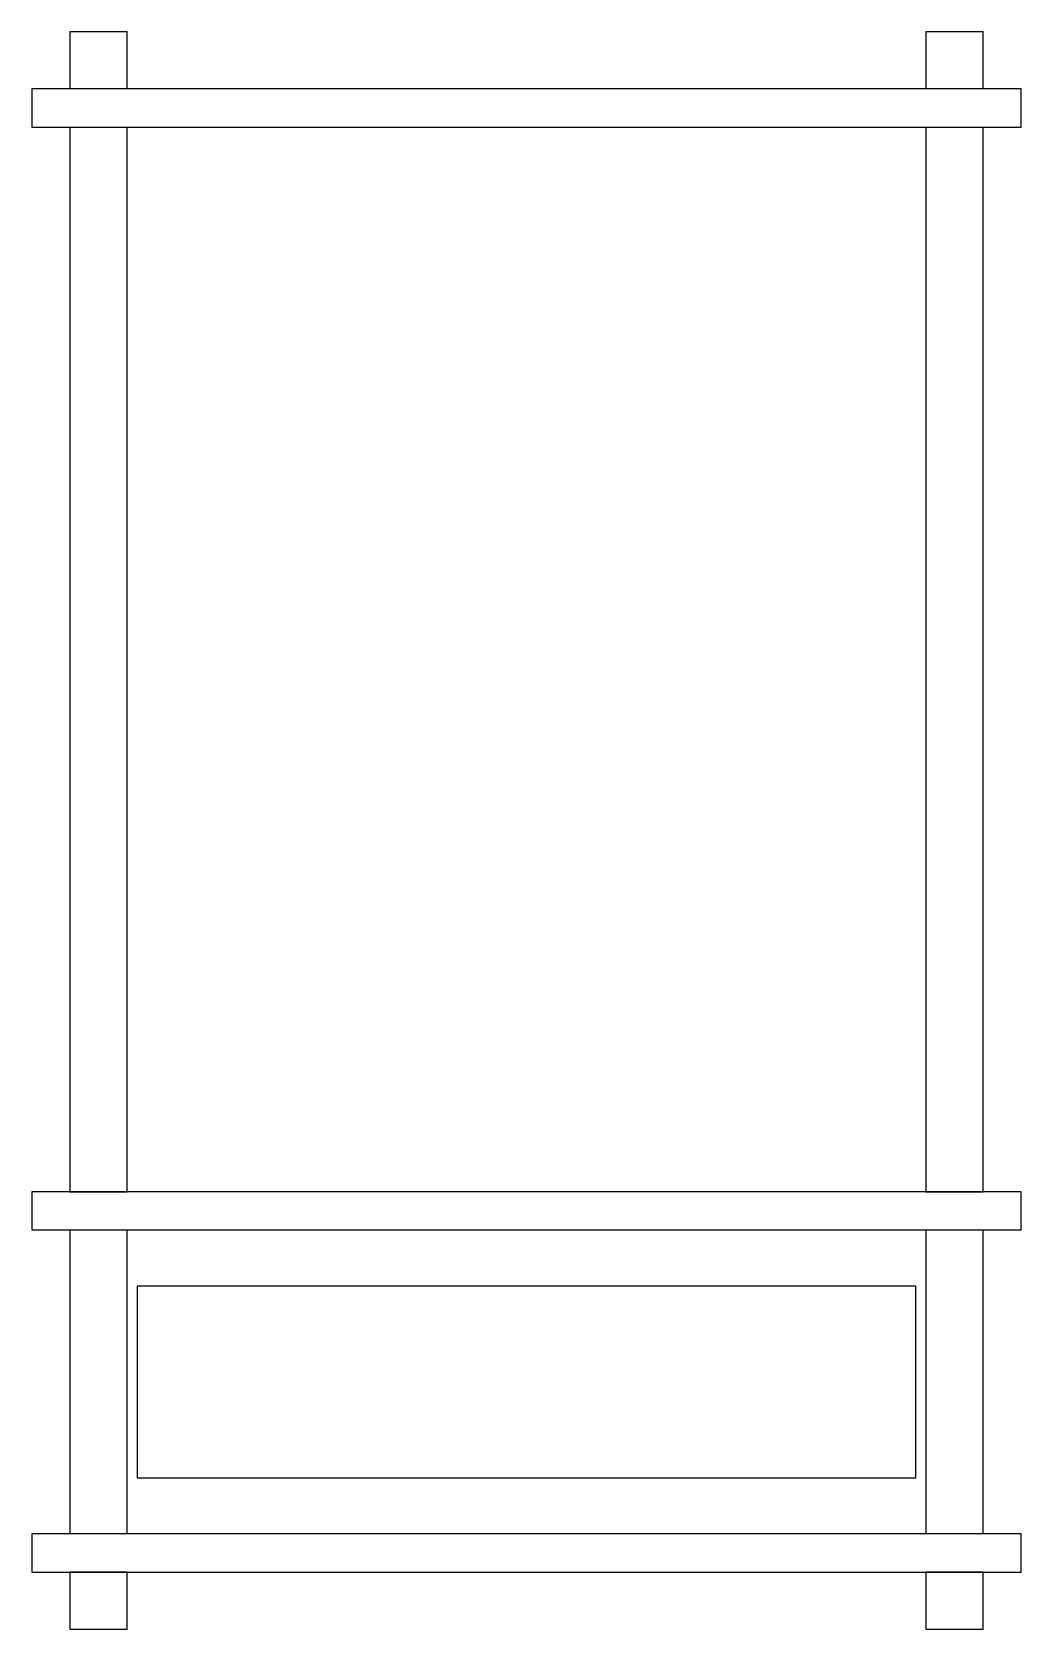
# Model space of a CAD drawing. Header units: inches. Extents: x 0 to 6.5, y 0 to 10.5.
import ezdxf

# ---------------------------------------------------------------- set-up
doc = ezdxf.new("R2010")
doc.units = ezdxf.units.IN
doc.layers.get('0').update_dxf_attribs({"linetype": 'CONTINUOUS', "lineweight": 25, "true_color": 0x000000})

msp = doc.modelspace()

# ---------------------------------------------------------------- linework, layer by layer
for p, q in [((0.625, 10.5), (0.25, 10.5)), ((0.25, 10.5), (0.25, 10.125)), ((0.625, 10.125), (0.625, 10.5)), ((6.25, 10.5), (5.875, 10.5)), ((5.875, 10.5), (5.875, 10.125)), ((6.25, 10.125), (6.25, 10.5)), ((6.5, 10.125), (0, 10.125)), ((0, 10.125), (0, 9.875)), ((6.5, 9.875), (6.5, 10.125)), ((0, 9.875), (6.5, 9.875)), ((0.25, 9.875), (0.25, 2.875)), ((0.625, 2.875), (0.625, 9.875)), ((5.875, 9.875), (5.875, 2.875)), ((6.25, 2.875), (6.25, 9.875)), ((6.5, 2.875), (0, 2.875)), ((0, 2.875), (0, 2.625)), ((0.25, 2.875), (0.625, 2.875)), ((5.875, 2.875), (6.25, 2.875)), ((6.5, 2.625), (6.5, 2.875)), ((0, 2.625), (6.5, 2.625)), ((0.25, 2.625), (0.25, 0.625)), ((0.625, 0.625), (0.625, 2.625)), ((5.875, 2.625), (5.875, 0.625)), ((6.25, 0.625), (6.25, 2.625)), ((5.809, 2.255), (0.691, 2.255)), ((0.691, 2.255), (0.691, 0.995)), ((5.809, 0.995), (5.809, 2.255)), ((0.691, 0.995), (5.809, 0.995)), ((6.5, 0.625), (0, 0.625)), ((0, 0.625), (0, 0.375)), ((6.5, 0.375), (6.5, 0.625)), ((0, 0.375), (6.5, 0.375)), ((0.625, 0.375), (0.25, 0.375)), ((0.25, 0.375), (0.25, 0)), ((0.625, 0), (0.625, 0.375)), ((6.25, 0.375), (5.875, 0.375)), ((5.875, 0.375), (5.875, 0)), ((6.25, 0), (6.25, 0.375)), ((0.25, 0), (0.625, 0)), ((5.875, 0), (6.25, 0))]:
    msp.add_line(p, q)

doc.saveas('drawing.dxf')
